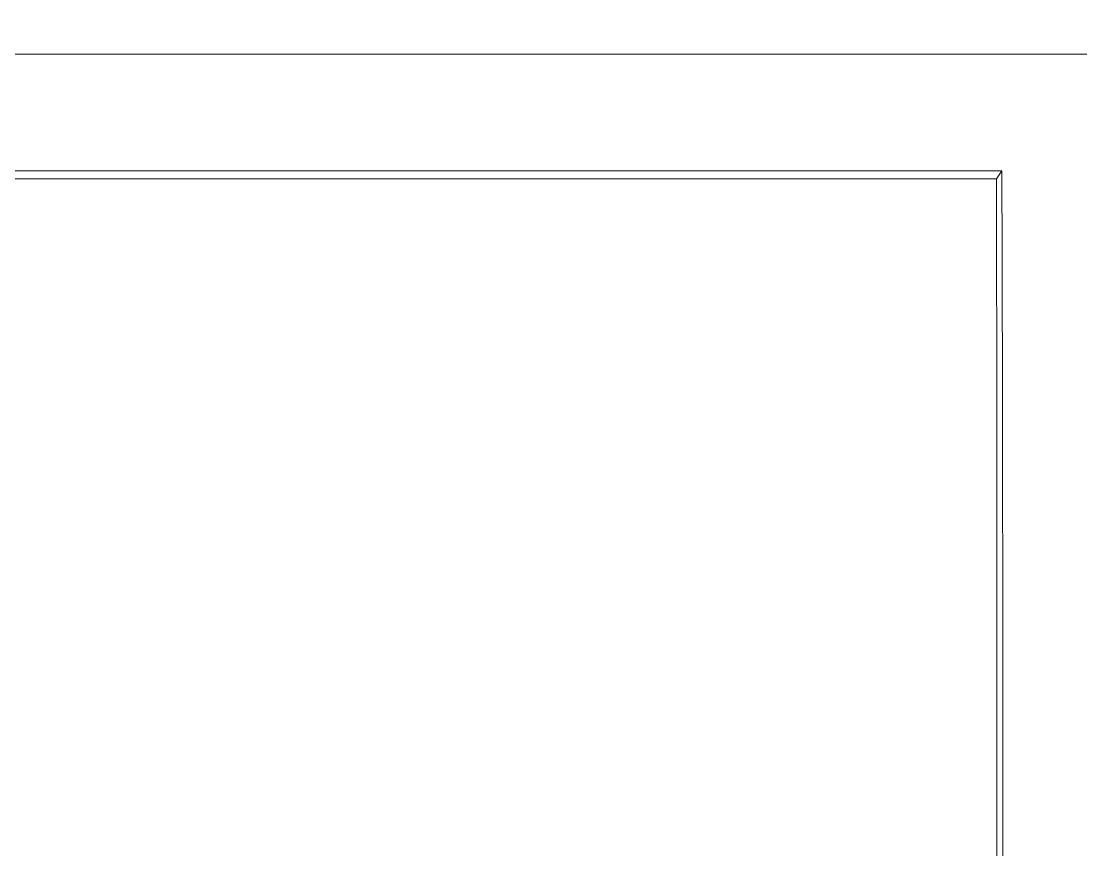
# Model space of a CAD drawing. Header units: millimetres. Extents: x 42151 to 59780, y 37376 to 44547.
# Drawn here: x 47968.12 to 47982.53, y 43471.13 to 43482.4 of the extents above; entities that cross this region are included whole.
import ezdxf

# ---------------------------------------------------------------- set-up
doc = ezdxf.new("R2010")
doc.units = ezdxf.units.MM
doc.set_wipeout_variables(frame=1)
doc.layers.add('000-PI-Oprema', color=30, linetype='Continuous', lineweight=5)

# ---------------------------------------------------------------- blocks, each defined once
blk = doc.blocks.new('6EP1336-3BA10_SITOP PSU8200 20 A')
blk.add_wipeout([(0, 125), (90, 125), (90, 0), (77.6, 0), (77.6, -5.35), (28.27, -5.35), (28.27, -8.9), (12.24, -8.9), (12.24, 0), (2.933, 0), (0, 0)])
at = {"layer": '000-PI-Oprema'}
for p, q in [((90, 34.7), (0, 34.7)), ((2.995, 33.113), (87.005, 33.113)), ((86.93, 33.008), (3.07, 33.008)), ((87.005, 33.113), (86.93, 33.008))]:
    blk.add_line(p, q, dxfattribs=at)
for major_axis, start_param, end_param in [((-6.87, 198.5), 3.951415, 4.031807), ((-6.922, 200), 3.943551, 4.03852)]:
    blk.add_ellipse((76.535, 157.703), major_axis=major_axis, ratio=0.039352, start_param=start_param, end_param=end_param, dxfattribs=at)

msp = doc.modelspace()

# ---------------------------------------------------------------- block references
at = {"layer": '000-PI-Oprema', "ltscale": 0.25}
msp.add_blockref('6EP1336-3BA10_SITOP PSU8200 20 A', (47894.45, 43447.247), dxfattribs=at)

doc.saveas('drawing.dxf')
